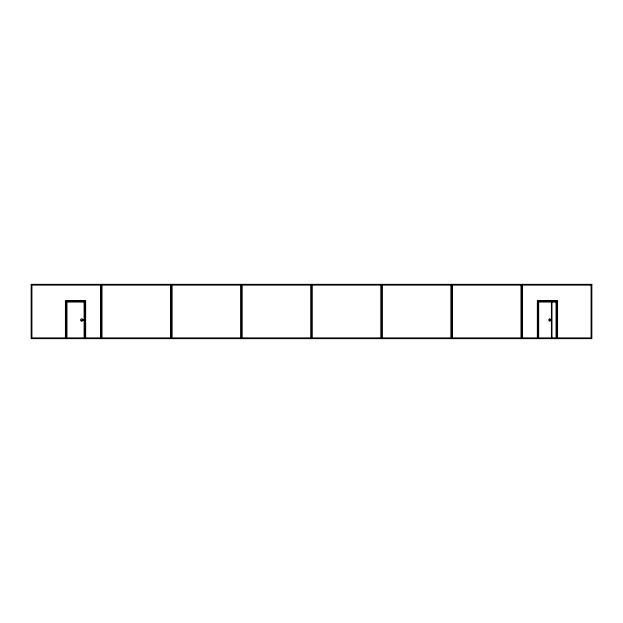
<?xml version="1.0" encoding="UTF-8"?>
<svg xmlns="http://www.w3.org/2000/svg" width="623" height="623" viewBox="0 0 623 623"><rect width="100%" height="100%" fill="white"/><g stroke="black" fill="none" stroke-linecap="round" stroke-linejoin="round"><path stroke-width="0.93" d="M81.769 319.965L84.105 319.965M549.673 319.965L551.41 319.965M556.806 338.655L556.806 301.275L538.116 301.275L538.116 338.655M551.978 301.275L551.978 338.655M551.41 302.046L551.41 337.884M521.763 284.337L521.763 338.655M451.675 284.337L451.675 338.655M381.588 284.337L381.588 338.655M311.5 284.337L311.5 338.655M241.413 284.337L241.413 338.655M171.325 284.337L171.325 338.655M101.238 284.337L101.238 338.655M84.884 338.655L84.884 301.275L66.194 301.275L66.194 338.655M591.85 284.337L31.15 284.337L31.15 338.655L591.85 338.655L591.85 284.337M100.459 285.116L31.929 285.116L31.929 337.876L65.415 337.876L65.415 300.496L85.663 300.496L85.663 337.876L100.459 337.876L100.459 285.116M170.546 285.116L102.016 285.116L102.016 337.876L170.546 337.876L170.546 285.116M240.634 285.116L172.104 285.116L172.104 337.876L240.634 337.876L240.634 285.116M310.721 285.116L242.191 285.116L242.191 337.876L310.721 337.876L310.721 285.116M380.809 285.116L312.279 285.116L312.279 337.876L380.809 337.876L380.809 285.116M450.896 285.116L382.366 285.116L382.366 337.876L450.896 337.876L450.896 285.116M520.984 285.116L452.454 285.116L452.454 337.876L520.984 337.876L520.984 285.116M591.071 285.116L522.541 285.116L522.541 337.876L537.338 337.876L537.338 300.496L557.585 300.496L557.585 337.876L591.071 337.876L591.071 285.116M84.105 302.054L66.973 302.054L66.973 337.876L84.105 337.876L84.105 302.054M556.028 302.054L538.685 302.046L538.685 337.884L556.028 337.876L556.028 302.054M81.185 320.977A1.168 1.168 0 0 0 82.937 319.965A1.168 1.168 0 0 0 81.185 318.953A1.168 1.168 0 0 0 81.185 320.977M550.288 320.79A1.168 0.864 -90 0 0 549.899 318.836A1.168 0.864 -90 0 0 548.84 320.269A1.168 0.864 -90 0 0 550.288 320.79"/></g></svg>
